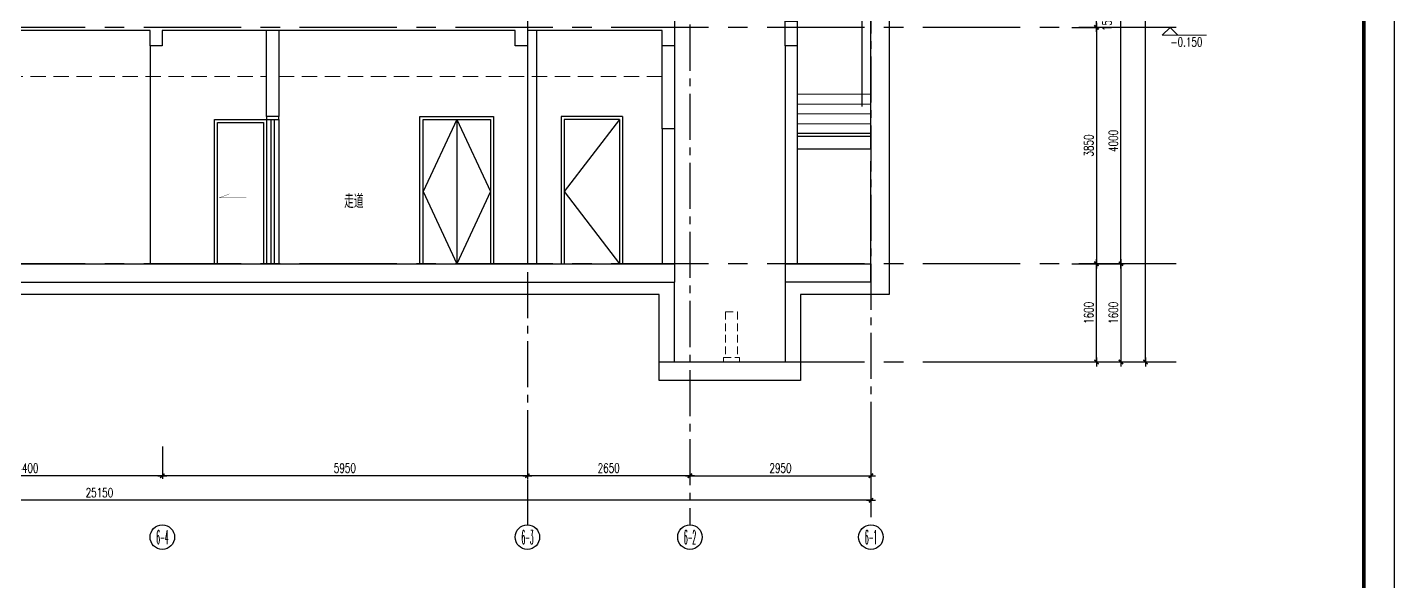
# Model space of a CAD drawing. Extents: x -395226 to -176901, y -140672 to 68263.
# Drawn here: x -322426 to -300140, y -107922 to -98895 of the extents above; entities that cross this region are included whole.
import ezdxf
from ezdxf.enums import TextEntityAlignment as Align

# ---------------------------------------------------------------- set-up
doc = ezdxf.new("R2010")
doc.units = 0
doc.header["$LTSCALE"] = 1000
doc.header["$MEASUREMENT"] = 0
for name, pattern in [('ACAD_ISO08W100', [36, 24, -3, 6, -3]), ('CENTER', [50.8, 31.75, -6.35, 6.35, -6.35]), ('HIDDEN', [0.375, 0.25, -0.125]), ('HIDDEN2', [0.1875, 0.125, -0.0625]), ('Plans$0$CENTER2', [1.125, 0.75, -0.125, 0.125, -0.125])]:
    doc.linetypes.add(name, pattern=pattern)
doc.layers.get('0').update_dxf_attribs({"linetype": 'CONTINUOUS'})
doc.layers.get('Defpoints').update_dxf_attribs({"linetype": 'CONTINUOUS'})
for name, color, linetype in [('A-AXIS', 3, 'CONTINUOUS'), ('A-AXIS-TEXT', 7, 'CONTINUOUS'), ('A-COLUMN', 1, 'CONTINUOUS'), ('A-DIM', 201, 'CONTINUOUS'), ('A-DOTE', 8, 'ACAD_ISO08W100'), ('A-FACADE', 5, 'CONTINUOUS'), ('A-LINE', 8, 'CONTINUOUS'), ('A-PUB-DIM', 3, 'CONTINUOUS'), ('A-TEXT-CN', 31, 'CONTINUOUS'), ('A-WALL', 2, 'CONTINUOUS'), ('A-WINDOW', 4, 'CONTINUOUS'), ('A_Wall', 3, 'CONTINUOUS'), ('Plans$0$Grid', 9, 'Plans$0$CENTER2'), ('图框', 7, 'CONTINUOUS')]:
    doc.layers.add(name, color=color, linetype=linetype)
doc.layers.add('A-LEVEL', color=135, linetype='CONTINUOUS', lineweight=0)
doc.layers.add('A-STAIR', color=30, linetype='CONTINUOUS', lineweight=0)
doc.styles.add('COMPLEX', font='COMPLEX')
doc.styles.add('DIM_FONT', font='SIMPLEX', dxfattribs={"width": 0.7, "bigfont": 'GBCBIG'})
doc.styles.add('PRC-S', font='tjromans.shx', dxfattribs={"width": 0.7, "bigfont": 'tjhztxt.shx'})
doc.styles.add('TJHZTXT', font='tjromans.shx', dxfattribs={"width": 0.8, "bigfont": 'tjhztxt.shx'})
doc.styles.add('zjz', font='tjromans.shx', dxfattribs={"width": 0.7, "height": 500, "bigfont": 'tjhztxt.shx'})
doc.dimstyles.new('DIM100', dxfattribs={"dimscale": 100, "dimtxt": 3, "dimasz": 0.01, "dimexe": 1, "dimexo": 1, "dimgap": 1, "dimtad": 1, "dimdec": 0, "dimzin": 0, "dimdsep": 46, "dimtxsty": 'DIM_FONT', "dimblk1": '_DIMX', "dimblk2": '_DIMX', "dimsah": 1, "dimcen": 0.01, "dimclrd": 256, "dimclre": 256, "dimclrt": 7, "dimadec": 0, "dimazin": 0, "dimtfac": 1, "dimtdec": 0, "dimtix": 1, "dimtmove": 2, "dimatfit": 3, "dimldrblk": '_DIMX', "dimfxl": 0, "dimtolj": 1, "dimtzin": 5, "dimarcsym": 0})

# ---------------------------------------------------------------- blocks, each defined once
blk = doc.blocks.new('A$C2E3B5750')
blk.add_line((0, 2350), (0, 0))
for points in [[(-850, 0), (-850, 2350), (0, 2350), (0, 0)], [(-800, 0), (-800, 2300), (-50, 2300), (-50, 0)]]:
    blk.add_lwpolyline(points)
at = {"const_width": 5}
blk.add_lwpolyline([(-603, 1139), (-768, 1075), (-330, 1075)], dxfattribs=at)
blk = doc.blocks.new('double door ele')
for p, q in [((0, 0), (0, 2400)), ((0, 2400), (1200, 2400)), ((600, 2350), (600, 0)), ((1200, 2400), (1200, 0))]:
    blk.add_line(p, q)
blk.add_lwpolyline([(50, 0), (50, 2350), (1150, 2350), (1150, 0)])
at = {"ltscale": 0.5}
for points in [[(600, 2350), (50, 1175), (600, 0)], [(600, 2350), (1150, 1175), (600, 0)]]:
    blk.add_lwpolyline(points, dxfattribs=at)
blk = doc.blocks.new('A$C6CD4606C')
for p, q in [((-200, 2350), (-200, 0)), ((0, 2350), (0, 0))]:
    blk.add_line(p, q)
blk.add_lwpolyline([(-200, 2400), (-200, 2350), (0, 2350), (0, 2400)])
blk.add_lwpolyline([(-75, 2350), (-75, 0), (-125, 0), (-125, 2350)], close=True)
blk = doc.blocks.new('_DIMX')
blk.add_line((-150, 0), (150, 0))
at = {"const_width": 50}
blk.add_lwpolyline([(-70, -70), (70, 70)], dxfattribs=at)
blk = doc.blocks.new('*D1087')
at = {"layer": 'A-PUB-DIM', "lineweight": -2}
for p, q in [((-306650, -87132), (-304151, -87132)), ((-304201, -104345), (-304201, -87133)), ((-306650, -104345), (-304151, -104345))]:
    blk.add_line(p, q, dxfattribs=at)
at = {"layer": 'Defpoints', "color": 0}
for p in [(-306700, -87132), (-304201, -87132), (-306700, -104345)]:
    blk.add_point(p, dxfattribs=at)
at = {"layer": 'A-PUB-DIM', "lineweight": -2, "xscale": 0.5, "yscale": 0.5, "zscale": 0.5}
for p, rotation in [((-304201, -87132), 90), ((-304201, -104345), 270)]:
    blk.add_blockref('_DIMX', p, dxfattribs=dict(at, rotation=rotation))
at = {"layer": 'A-PUB-DIM', "insert": (-304326, -95739), "char_height": 150, "attachment_point": 5, "rotation": 90, "style": 'DIM_FONT'}
blk.add_mtext('\\A1;17213', dxfattribs=at)
blk = doc.blocks.new('*D935')
at = {"layer": 'A-PUB-DIM', "lineweight": -2}
for p, q in [((-305150, -98745), (-304551, -98745)), ((-304601, -102745), (-304601, -98746)), ((-305150, -102745), (-304551, -102745))]:
    blk.add_line(p, q, dxfattribs=at)
at = {"layer": 'Defpoints', "color": 0}
for p in [(-305200, -98745), (-304601, -98745), (-305200, -102745)]:
    blk.add_point(p, dxfattribs=at)
at = {"layer": 'A-PUB-DIM', "lineweight": -2, "xscale": 0.5, "yscale": 0.5, "zscale": 0.5}
for p, rotation in [((-304601, -98745), 90), ((-304601, -102745), 270)]:
    blk.add_blockref('_DIMX', p, dxfattribs=dict(at, rotation=rotation))
at = {"layer": 'A-PUB-DIM', "insert": (-304726, -100745), "char_height": 150, "attachment_point": 5, "rotation": 90, "style": 'DIM_FONT'}
blk.add_mtext('\\A1;4000', dxfattribs=at)
blk = doc.blocks.new('*D941')
at = {"layer": 'A-DIM', "lineweight": -2}
for p, q in [((-305401, -98745), (-304951, -98745)), ((-305401, -98895), (-304951, -98895)), ((-305001, -98895), (-305001, -98746))]:
    blk.add_line(p, q, dxfattribs=at)
at = {"layer": 'Defpoints', "color": 0}
for p in [(-305451, -98745), (-305451, -98895), (-305001, -98745)]:
    blk.add_point(p, dxfattribs=at)
at = {"layer": 'A-DIM', "lineweight": -2, "xscale": 0.5, "yscale": 0.5, "zscale": 0.5}
for p, rotation in [((-305001, -98745), 90), ((-305001, -98895), 270)]:
    blk.add_blockref('_DIMX', p, dxfattribs=dict(at, rotation=rotation))
at = {"layer": 'A-DIM', "insert": (-304829, -98820), "char_height": 150, "attachment_point": 5, "rotation": 90, "style": 'DIM_FONT'}
blk.add_mtext('\\A1;150', dxfattribs=at)
blk = doc.blocks.new('A$C27EA7CCC')
at = {"layer": 'A-LEVEL', "linetype": 'ByBlock'}
blk.add_lwpolyline([(1018, 509), (509, 0), (0, 509), (2880, 509)], dxfattribs=at)
at = {"layer": 'A-LEVEL', "style": 'zjz', "width": 0.7}
for tag, p in [('-6.000（建筑）', (3635, 1346)), ('-6.300（结构）', (3635, 645))]:
    blk.add_attdef(tag, text='', height=600, dxfattribs=at).set_placement(p, align=Align.RIGHT)
blk = doc.blocks.new('*D952')
at = {"layer": 'A-PUB-DIM', "lineweight": -2}
for p, q in [((-314276, -105721), (-314276, -106248)), ((-311626, -105721), (-311626, -106248)), ((-311627, -106198), (-314276, -106198))]:
    blk.add_line(p, q, dxfattribs=at)
at = {"layer": 'Defpoints', "color": 0}
for p in [(-314276, -105671), (-311626, -105671), (-314276, -106198)]:
    blk.add_point(p, dxfattribs=at)
at = {"layer": 'A-PUB-DIM', "lineweight": -2, "xscale": 0.5, "yscale": 0.5, "zscale": 0.5, "rotation": 180}
blk.add_blockref('_DIMX', (-314276, -106198), dxfattribs=at)
at = {"layer": 'A-PUB-DIM', "lineweight": -2, "xscale": 0.5, "yscale": 0.5, "zscale": 0.5}
blk.add_blockref('_DIMX', (-311626, -106198), dxfattribs=at)
at = {"layer": 'A-PUB-DIM', "insert": (-312951, -106073), "char_height": 150, "attachment_point": 5, "style": 'DIM_FONT'}
blk.add_mtext('\\A1;2650', dxfattribs=at)
blk = doc.blocks.new('*D953')
at = {"layer": 'A-PUB-DIM', "lineweight": -2}
for p, q in [((-320226, -105721), (-320226, -106248)), ((-314276, -105721), (-314276, -106248)), ((-314277, -106198), (-320226, -106198))]:
    blk.add_line(p, q, dxfattribs=at)
at = {"layer": 'Defpoints', "color": 0}
for p in [(-320226, -105671), (-314276, -105671), (-320226, -106198)]:
    blk.add_point(p, dxfattribs=at)
at = {"layer": 'A-PUB-DIM', "lineweight": -2, "xscale": 0.5, "yscale": 0.5, "zscale": 0.5, "rotation": 180}
blk.add_blockref('_DIMX', (-320226, -106198), dxfattribs=at)
at = {"layer": 'A-PUB-DIM', "lineweight": -2, "xscale": 0.5, "yscale": 0.5, "zscale": 0.5}
blk.add_blockref('_DIMX', (-314276, -106198), dxfattribs=at)
at = {"layer": 'A-PUB-DIM', "insert": (-317251, -106073), "char_height": 150, "attachment_point": 5, "style": 'DIM_FONT'}
blk.add_mtext('\\A1;5950', dxfattribs=at)
blk = doc.blocks.new('*D954')
at = {"layer": 'A-PUB-DIM', "lineweight": -2}
for p, q in [((-324626, -105721), (-324626, -106248)), ((-320226, -105721), (-320226, -106248)), ((-320227, -106198), (-324626, -106198))]:
    blk.add_line(p, q, dxfattribs=at)
at = {"layer": 'Defpoints', "color": 0}
for p in [(-324626, -105671), (-320226, -105671), (-324626, -106198)]:
    blk.add_point(p, dxfattribs=at)
at = {"layer": 'A-PUB-DIM', "lineweight": -2, "xscale": 0.5, "yscale": 0.5, "zscale": 0.5, "rotation": 180}
blk.add_blockref('_DIMX', (-324626, -106198), dxfattribs=at)
at = {"layer": 'A-PUB-DIM', "lineweight": -2, "xscale": 0.5, "yscale": 0.5, "zscale": 0.5}
blk.add_blockref('_DIMX', (-320226, -106198), dxfattribs=at)
at = {"layer": 'A-PUB-DIM', "insert": (-322426, -106073), "char_height": 150, "attachment_point": 5, "style": 'DIM_FONT'}
blk.add_mtext('\\A1;4400', dxfattribs=at)
blk = doc.blocks.new('*D957')
at = {"layer": 'A-PUB-DIM', "lineweight": -2}
for p, q in [((-333826, -105495), (-333826, -106648)), ((-308676, -105495), (-308676, -106648)), ((-308677, -106598), (-333826, -106598))]:
    blk.add_line(p, q, dxfattribs=at)
at = {"layer": 'Defpoints', "color": 0}
for p in [(-333826, -105445), (-308676, -105445), (-333826, -106598)]:
    blk.add_point(p, dxfattribs=at)
at = {"layer": 'A-PUB-DIM', "lineweight": -2, "xscale": 0.5, "yscale": 0.5, "zscale": 0.5, "rotation": 180}
blk.add_blockref('_DIMX', (-333826, -106598), dxfattribs=at)
at = {"layer": 'A-PUB-DIM', "lineweight": -2, "xscale": 0.5, "yscale": 0.5, "zscale": 0.5}
blk.add_blockref('_DIMX', (-308676, -106598), dxfattribs=at)
at = {"layer": 'A-PUB-DIM', "insert": (-321251, -106473), "char_height": 150, "attachment_point": 5, "style": 'DIM_FONT'}
blk.add_mtext('\\A1;25150', dxfattribs=at)
blk = doc.blocks.new('_AXISO')
blk.add_circle((0, 0), 0.5)
at = {"layer": 'A-AXIS-TEXT', "style": 'COMPLEX', "width": 1.041667}
blk.add_attdef('A', text='', height=0.56, dxfattribs=at).set_placement((-0.25, -0.28), (0.25, -0.28), align=Align.FIT)
blk = doc.blocks.new('*D960')
at = {"layer": 'A-PUB-DIM', "lineweight": -2}
for p, q in [((-311626, -105721), (-311626, -106248)), ((-308676, -105721), (-308676, -106248)), ((-311626, -106198), (-308677, -106198))]:
    blk.add_line(p, q, dxfattribs=at)
at = {"layer": 'Defpoints', "color": 0}
for p in [(-311626, -105671), (-308676, -105671), (-308676, -106198)]:
    blk.add_point(p, dxfattribs=at)
at = {"layer": 'A-PUB-DIM', "lineweight": -2, "xscale": 0.5, "yscale": 0.5, "zscale": 0.5, "rotation": 180}
blk.add_blockref('_DIMX', (-311626, -106198), dxfattribs=at)
at = {"layer": 'A-PUB-DIM', "lineweight": -2, "xscale": 0.5, "yscale": 0.5, "zscale": 0.5}
blk.add_blockref('_DIMX', (-308676, -106198), dxfattribs=at)
at = {"layer": 'A-PUB-DIM', "insert": (-310151, -106073), "char_height": 150, "attachment_point": 5, "style": 'DIM_FONT'}
blk.add_mtext('\\A1;2950', dxfattribs=at)
blk = doc.blocks.new('*D1025')
at = {"layer": 'A-DIM', "lineweight": -2}
for p, q in [((-305401, -98895), (-304951, -98895)), ((-305001, -98896), (-305001, -102745)), ((-305401, -102745), (-304951, -102745))]:
    blk.add_line(p, q, dxfattribs=at)
at = {"layer": 'Defpoints', "color": 0}
for p in [(-305451, -98895), (-305451, -102745), (-305001, -102745)]:
    blk.add_point(p, dxfattribs=at)
at = {"layer": 'A-DIM', "lineweight": -2, "xscale": 0.5, "yscale": 0.5, "zscale": 0.5}
for p, rotation in [((-305001, -98895), 90), ((-305001, -102745), 270)]:
    blk.add_blockref('_DIMX', p, dxfattribs=dict(at, rotation=rotation))
at = {"layer": 'A-DIM', "insert": (-305126, -100820), "char_height": 150, "attachment_point": 5, "rotation": 90, "style": 'DIM_FONT'}
blk.add_mtext('\\A1;3850', dxfattribs=at)
blk = doc.blocks.new('TJAD_TK_A0')
at = {"layer": '图框'}
blk.add_line((2162, 399.3), (973, 399.3), dxfattribs=at)
at = {"layer": '图框', "const_width": 1.2}
blk.add_lwpolyline([(2152, -431.7), (2152, 389.3), (998, 389.3), (998, -431.7)], close=True, dxfattribs=at)
blk = doc.blocks.new('*D1088')
at = {"layer": 'A-PUB-DIM', "lineweight": -2}
for p, q in [((-305150, -102745), (-304551, -102745)), ((-304601, -102746), (-304601, -104345)), ((-305150, -104345), (-304551, -104345))]:
    blk.add_line(p, q, dxfattribs=at)
at = {"layer": 'Defpoints', "color": 0}
for p in [(-305200, -102745), (-305200, -104345), (-304601, -104345)]:
    blk.add_point(p, dxfattribs=at)
at = {"layer": 'A-PUB-DIM', "lineweight": -2, "xscale": 0.5, "yscale": 0.5, "zscale": 0.5}
for p, rotation in [((-304601, -102745), 90), ((-304601, -104345), 270)]:
    blk.add_blockref('_DIMX', p, dxfattribs=dict(at, rotation=rotation))
at = {"layer": 'A-PUB-DIM', "insert": (-304726, -103545), "char_height": 150, "attachment_point": 5, "rotation": 90, "style": 'DIM_FONT'}
blk.add_mtext('\\A1;1600', dxfattribs=at)
blk = doc.blocks.new('*D1089')
at = {"layer": 'A-DIM', "lineweight": -2}
for p, q in [((-305401, -102745), (-304951, -102745)), ((-305001, -104345), (-305001, -102746)), ((-305401, -104345), (-304951, -104345))]:
    blk.add_line(p, q, dxfattribs=at)
at = {"layer": 'Defpoints', "color": 0}
for p in [(-305451, -102745), (-305001, -102745), (-305451, -104345)]:
    blk.add_point(p, dxfattribs=at)
at = {"layer": 'A-DIM', "lineweight": -2, "xscale": 0.5, "yscale": 0.5, "zscale": 0.5}
for p, rotation in [((-305001, -102745), 90), ((-305001, -104345), 270)]:
    blk.add_blockref('_DIMX', p, dxfattribs=dict(at, rotation=rotation))
at = {"layer": 'A-DIM', "insert": (-305126, -103545), "char_height": 150, "attachment_point": 5, "rotation": 90, "style": 'DIM_FONT'}
blk.add_mtext('\\A1;1600', dxfattribs=at)

msp = doc.modelspace()

# ---------------------------------------------------------------- linework, layer by layer
at = {"layer": 'A-COLUMN'}
for p, q in [((-314476.5, -98945.4), (-320226.5, -98945.4)), ((-308676.5, -100875.4), (-308676.5, -98795.4)), ((-308676.5, -103045.4), (-308676.5, -101075.4)), ((-333826.5, -103045.4), (-311876.5, -103045.4)), ((-311876.5, -104345.4), (-311876.5, -103045.4)), ((-310076.5, -103045.4), (-310076.5, -104345.4)), ((-310076.5, -104345.4), (-311876.5, -104345.4))]:
    msp.add_line(p, q, dxfattribs=at)
for points in [[(-308376.5, -98795.4), (-308376.5, -103245.4), (-309826.5, -103245.4), (-309826.5, -104645.4), (-312126.5, -104645.4), (-312126.5, -103245.4), (-333626.5, -103245.4), (-333626.5, -103445.4), (-335926.5, -103445.4), (-335926.5, -98795.4)], [(-320426.5, -98945.4), (-324626.5, -98945.4)], [(-320226.5, -98945.4), (-320226.5, -99195.4), (-320426.5, -99195.4), (-320426.5, -98945.4)], [(-314276.5, -98945.4), (-314276.5, -99195.4), (-314476.5, -99195.4), (-314476.5, -98945.4)], [(-312076.5, -98945.4), (-314276.5, -98945.4)], [(-311876.5, -98795.4), (-311876.5, -99195.4), (-312076.5, -99195.4), (-312076.5, -98945.4)], [(-308676.5, -100675.4), (-309876.5, -100675.4), (-309876.5, -100875.4), (-308676.5, -100875.4)], [(-308676.5, -103045.4), (-310076.5, -103045.4)]]:
    msp.add_lwpolyline(points, dxfattribs=at)
msp.add_lwpolyline([(-309876.5, -99195.4), (-310076.5, -99195.4), (-310076.5, -98795.4), (-309876.5, -98795.4)], close=True, dxfattribs=at)
at = {"layer": 'A-DOTE', "linetype": 'CENTER', "ltscale": 0.05}
for p, q in [((-303701.5, -98895.4), (-338801.5, -98895.4)), ((-303701.5, -102745.4), (-338801.5, -102745.4)), ((-303701.5, -104345.4), (-312126.5, -104345.4))]:
    msp.add_line(p, q, dxfattribs=at)
at = {"layer": 'A-FACADE'}
for p, q in [((-314126.5, -98945.4), (-314126.5, -102745.4)), ((-320426.5, -99195.4), (-320426.5, -102745.4)), ((-314276.5, -99195.4), (-314276.5, -102745.4)), ((-333626.5, -102745.4), (-311876.5, -102745.4)), ((-311876.5, -102745.4), (-311876.5, -103045.4)), ((-310076.5, -102745.4), (-308676.5, -102745.4)), ((-310076.5, -102745.4), (-310076.5, -103045.4))]:
    msp.add_line(p, q, dxfattribs=at)
msp.add_lwpolyline([(-308676.5, -100625.4), (-309876.5, -100625.4)], dxfattribs=at)
at = {"layer": 'A-LINE'}
msp.add_line((-308826.5, -97075.4), (-308826.5, -100185.4), dxfattribs=at)
at = {"layer": 'A-STAIR', "linetype": 'HIDDEN'}
for p, q in [((-333626.5, -99695.4), (-318526.5, -99695.4)), ((-318326.5, -99695.4), (-312076.5, -99695.4))]:
    msp.add_line(p, q, dxfattribs=at)
at = {"layer": 'A-STAIR', "linetype": 'HIDDEN2'}
for p, q in [((-311046, -103528.9), (-311046, -104270.4)), ((-311046, -103528.9), (-310851.5, -103528.9)), ((-310851.5, -103528.9), (-310851.5, -104270.4)), ((-311081, -104270.4), (-311081, -104345.4)), ((-311081, -104270.4), (-310816.5, -104270.4)), ((-310816.5, -104270.4), (-310816.5, -104345.4))]:
    msp.add_line(p, q, dxfattribs=at)
at = {"layer": 'A-STAIR'}
for points in [[(-308676.5, -99985.4), (-309876.5, -99985.4)], [(-308676.5, -100145.4), (-309876.5, -100145.4)], [(-308676.5, -100305.4), (-309876.5, -100305.4)], [(-308676.5, -100465.4), (-309876.5, -100465.4)]]:
    msp.add_lwpolyline(points, dxfattribs=at)
at = {"layer": 'A-WALL'}
for p, q in [((-310076.5, -99195.4), (-310076.5, -102745.4)), ((-309876.5, -99195.4), (-309876.5, -102745.4))]:
    msp.add_line(p, q, dxfattribs=at)
for points in [[(-318326.5, -98945.4), (-318326.5, -100345.4), (-318526.5, -100345.4), (-318526.5, -98945.4)], [(-311876.5, -99195.4), (-311876.5, -100545.4), (-312076.5, -100545.4), (-312076.5, -99195.4)]]:
    msp.add_lwpolyline(points, dxfattribs=at)
at = {"layer": 'A-WINDOW'}
for p, q in [((-312726.5, -100345.4), (-313726.5, -100345.4)), ((-313726.5, -100345.4), (-313726.5, -102745.4)), ((-313676.5, -100395.4), (-313676.5, -102745.4)), ((-312776.5, -100395.4), (-313676.5, -100395.4)), ((-312776.5, -100395.4), (-312776.5, -102745.4)), ((-312726.5, -100345.4), (-312726.5, -102745.4)), ((-313726.5, -102745.4), (-312726.5, -102745.4))]:
    msp.add_line(p, q, dxfattribs=at)
msp.add_lwpolyline([(-312776.5, -100395.4), (-313676.5, -101570.4), (-312776.5, -102745.4)], dxfattribs=at)
at = {"layer": 'A_Wall', "color": 1}
for points in [[(-312076.5, -100545.4), (-312076.5, -102745.4)], [(-311876.5, -100545.4), (-311876.5, -102745.4)]]:
    msp.add_lwpolyline(points, dxfattribs=at)
at = {"layer": 'Plans$0$Grid', "color": 8}
for p, q in [((-314276.5, -87132.1), (-314276.5, -106997.8)), ((-311626.5, -88726.4), (-311626.5, -106997.8)), ((-308676.5, -91495.4), (-308676.5, -106997.8))]:
    msp.add_line(p, q, dxfattribs=at)

# ---------------------------------------------------------------- block references
at = {"layer": 'A-AXIS'}
ref = msp.add_blockref('_AXISO', (-320226.5, -107197.8), dxfattribs=dict(at, xscale=400.0000000232831, yscale=399.9999999941792, zscale=400, rotation=180))
ref.add_attrib('A', '6-4', dxfattribs={"layer": 'A-AXIS-TEXT', "height": 224, "style": 'COMPLEX', "width": 0.296803}).set_placement((-320322.8, -107309.8), (-320126.5, -107309.8), align=Align.FIT)
ref = msp.add_blockref('_AXISO', (-314276.5, -107197.8), dxfattribs=dict(at, xscale=400.0000000232831, yscale=399.9999999941792, zscale=400, rotation=180))
ref.add_attrib('A', '6-3', dxfattribs={"layer": 'A-AXIS-TEXT', "height": 224, "style": 'COMPLEX', "width": 0.306696}).set_placement((-314372.8, -107309.8), (-314176.5, -107309.8), align=Align.FIT)
ref = msp.add_blockref('_AXISO', (-311626.5, -107197.8), dxfattribs=dict(at, xscale=400.0000000232831, yscale=399.9999999941792, zscale=400, rotation=180))
ref.add_attrib('A', '6-2', dxfattribs={"layer": 'A-AXIS-TEXT', "height": 224, "style": 'COMPLEX', "width": 0.306696}).set_placement((-311722.8, -107309.8), (-311526.5, -107309.8), align=Align.FIT)
ref = msp.add_blockref('_AXISO', (-308676.5, -107197.8), dxfattribs=dict(at, xscale=400.0000000232831, yscale=399.9999999941792, zscale=400, rotation=180))
ref.add_attrib('A', '6-1', dxfattribs={"layer": 'A-AXIS-TEXT', "height": 224, "style": 'COMPLEX', "width": 0.334578}).set_placement((-308772.8, -107309.8), (-308576.5, -107309.8), align=Align.FIT)
at = {"layer": 'A-LEVEL', "linetype": 'ByBlock'}
ref = msp.add_blockref('A$C27EA7CCC', (-303928.8, -98895.9), dxfattribs=dict(at, xscale=-0.25, yscale=0.25, zscale=0.25, rotation=180))
ref.add_attrib('-6.000（建筑）', '-0.150', dxfattribs={"height": 150, "style": 'TJHZTXT', "width": 0.7}).set_placement((-303273.2, -99209.5), align=Align.RIGHT)
at = {"layer": 'A-WINDOW'}
for name, p in [('A$C2E3B5750', (-318526.5, -102745.4)), ('A$C6CD4606C', (-318326.5, -102745.4)), ('double door ele', (-316026.5, -102745.4))]:
    msp.add_blockref(name, p, dxfattribs=at)
at = {"layer": '图框', "xscale": 50, "yscale": 50, "zscale": 50, "rotation": 270}
msp.add_blockref('TJAD_TK_A0', (-320104.8, -32572.1), dxfattribs=at)

# ---------------------------------------------------------------- texts
at = {"layer": 'A-TEXT-CN', "style": 'PRC-S', "width": 0.7}
msp.add_text('走道', height=225, dxfattribs=at).set_placement((-317261.8, -101839.1))

# ---------------------------------------------------------------- dimensions: what is measured, and where the dimension line sits
at = {"layer": 'A-DIM'}
dim = msp.add_linear_dim(base=(-305001.5, -98745.4), p1=(-305451.5, -98895.4), p2=(-305451.5, -98745.4), angle=90, dimstyle='DIM100', override={"dimscale": 50, "dimclrt": 256}, dxfattribs=at)
dim.commit()
dim.dimension.update_dxf_attribs({"geometry": '*D941', "text_midpoint": (-304829, -98820.4), "dimtype": 129})
for p1, distance, picture, middle in [((-305451.5, -98895.4), 450, '*D1025', (-305126.5, -100820.4)), ((-305451.5, -104345.4), -450, '*D1089', (-305126.5, -103545.4))]:
    dim = msp.add_aligned_dim(p1=p1, p2=(-305451.5, -102745.4), distance=distance, dimstyle='DIM100', override={"dimscale": 50, "dimclrt": 256}, dxfattribs=at)
    dim.commit()
    dim.dimension.update_dxf_attribs({"geometry": picture, "text_midpoint": middle})
at = {"layer": 'A-PUB-DIM'}
for base, p1, p2, angle, picture, middle in [((-304201.5, -87132.1), (-306699.6, -104345.4), (-306699.6, -87132.1), 270, '*D1087', (-304326.5, -95738.8)), ((-304601.5, -98745.4), (-305200.1, -102745.4), (-305200.1, -98745.4), 270, '*D935', (-304726.5, -100745.4)), ((-304601.5, -104345.4), (-305200.1, -102745.4), (-305200.1, -104345.4), 90, '*D1088', (-304726.5, -103545.4)), ((-333826.5, -106597.8), (-308676.5, -105445.4), (-333826.5, -105445.4), 180, '*D957', (-321251.5, -106472.8)), ((-324626.5, -106197.8), (-320226.5, -105671.3), (-324626.5, -105671.3), 180, '*D954', (-322426.5, -106072.8)), ((-320226.5, -106197.8), (-314276.5, -105671.3), (-320226.5, -105671.3), 180, '*D953', (-317251.5, -106072.8)), ((-314276.5, -106197.8), (-311626.5, -105671.3), (-314276.5, -105671.3), 180, '*D952', (-312951.5, -106072.8))]:
    dim = msp.add_linear_dim(base=base, p1=p1, p2=p2, angle=angle, dimstyle='DIM100', override={"dimscale": 50, "dimclrt": 256}, dxfattribs=at)
    dim.commit()
    dim.dimension.update_dxf_attribs({"geometry": picture, "text_midpoint": middle})
dim = msp.add_linear_dim(base=(-308676.5, -106197.8), p1=(-311626.5, -105671.3), p2=(-308676.5, -105671.3), dimstyle='DIM100', override={"dimscale": 50, "dimclrt": 256}, dxfattribs=at)
dim.commit()
dim.dimension.update_dxf_attribs({"geometry": '*D960', "text_midpoint": (-310151.5, -106072.8)})

doc.saveas('drawing.dxf')
